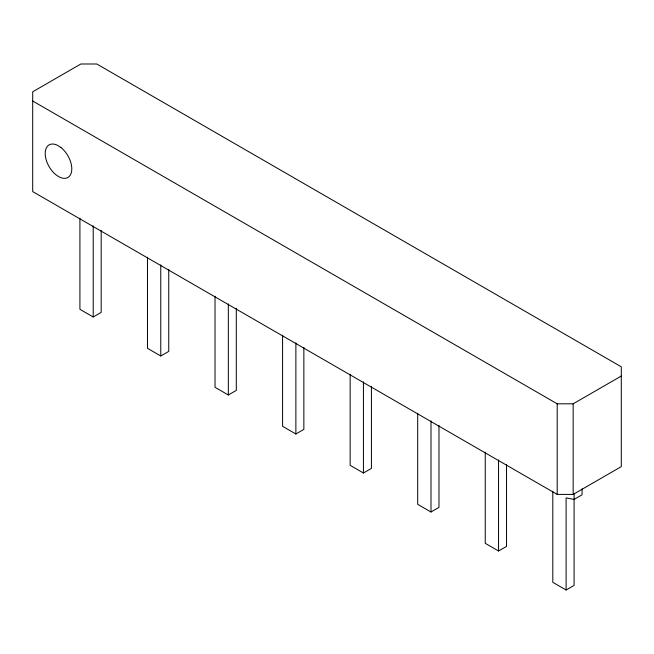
<?xml version="1.0" encoding="UTF-8"?>
<svg xmlns="http://www.w3.org/2000/svg" width="654" height="654" viewBox="0 0 654 654"><rect width="100%" height="100%" fill="white"/><g stroke="black" fill="none" stroke-linecap="round" stroke-linejoin="round"><path stroke-width="0.98" d="M79.911 218.183L79.911 309.301L93.211 316.986L101.19 312.375L101.19 230.363M147.469 257.186L147.469 348.304L160.77 355.989L168.748 351.378L168.748 269.366M215.027 296.188L215.027 387.315L228.328 394.991L236.307 390.381L236.307 308.369M282.585 335.191L282.585 426.318L295.878 433.994L303.857 429.384L303.857 347.372M350.143 374.194L350.143 465.321L363.436 472.997L371.415 468.387L371.415 386.375M32.7 101.002L557.2 403.812L573.157 403.812L621.3 376.025M417.693 413.197L417.693 504.324L430.994 512L438.973 507.398L438.973 425.386M573.157 494.416L621.3 466.621L621.3 366.812L96.8 63.994L80.843 63.994L32.7 91.789L32.7 191.597L557.2 494.416L573.157 494.416L573.157 403.812M485.252 452.2L485.252 543.327L498.552 551.003L506.531 546.401L506.531 464.389M552.81 491.203L552.81 582.33L566.111 590.006L574.089 585.404L574.089 493.484M582.068 488.881L582.068 494.8L574.089 499.411L566.111 497.874L566.111 590.006M557.2 403.812L557.2 494.416M498.552 459.885L498.552 551.003M430.994 420.874L430.994 512M363.436 381.871L363.436 472.997M295.878 342.868L295.878 433.994M228.328 303.865L228.328 394.991M160.77 264.862L160.77 355.989M93.211 225.859L93.211 316.986M60.936 147.502L57.47 145.286A18.811 10.856 60 0 0 45.216 152.709A18.811 10.856 60 0 0 56.064 174.888L59.53 177.103A18.811 10.856 60 0 0 71.776 169.68A18.811 10.856 60 0 0 60.936 147.502"/></g></svg>
